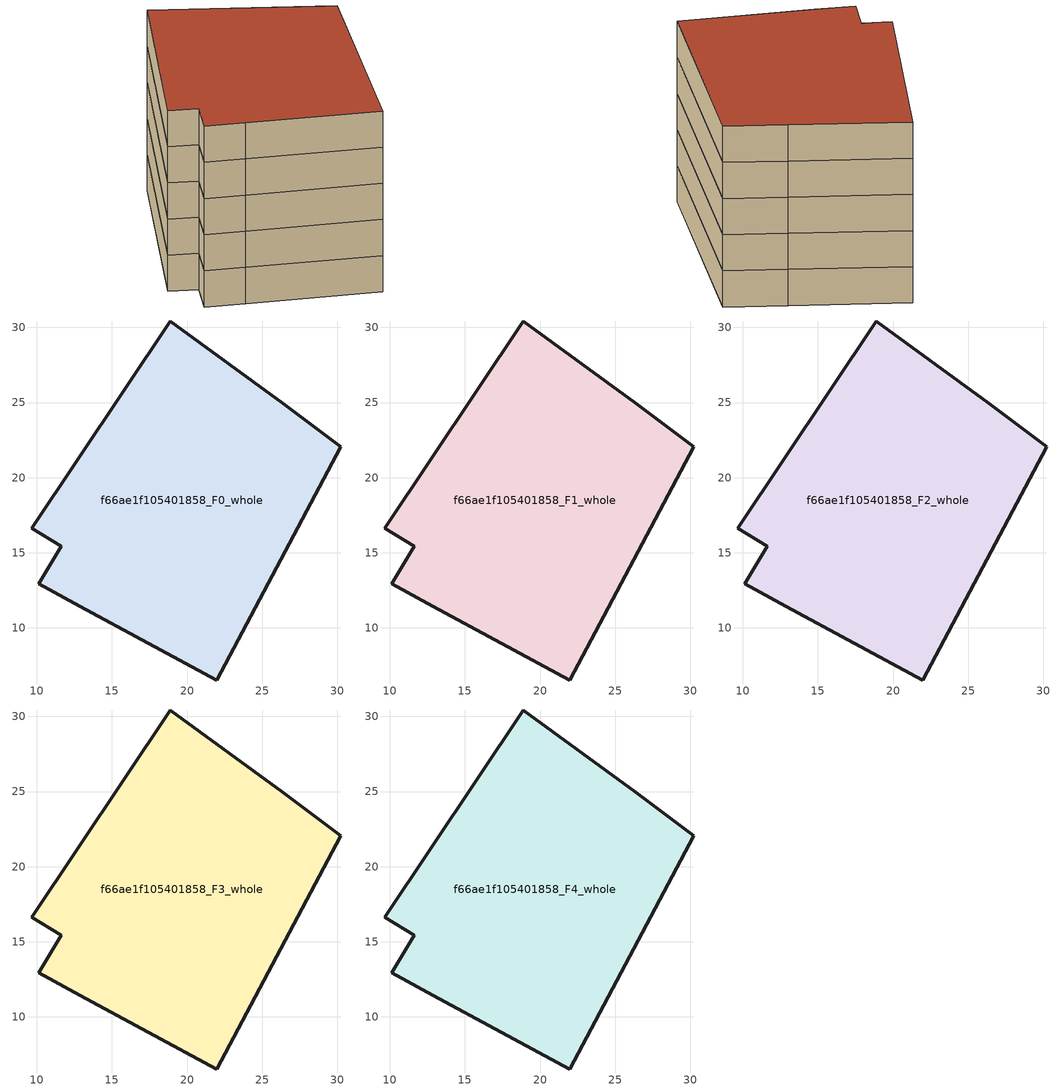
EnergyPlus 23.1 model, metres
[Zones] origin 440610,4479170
f66ae1f105401858_F0_whole
 floor ground (EU_floor_Construction): 26.36,24.94 30.25,22.07 21.97,6.52 12.85,11.44 10.12,12.94 11.62,15.43 9.65,16.63 18.89,30.43 z0
 wall outside (EU_wall_Construction): 21.97,6.52 30.25,22.07 26.36,24.94 18.89,30.43 9.65,16.63 11.62,15.43 10.12,12.94 12.85,11.44 21.97,6.52 z0:3
f66ae1f105401858_F1_whole
 floor to f66ae1f105401858_F0_whole (EU_floor_Construction): 26.36,24.94 30.25,22.07 21.97,6.52 12.85,11.44 10.12,12.94 11.62,15.43 9.65,16.63 18.89,30.43 z3
 wall outside (EU_wall_Construction): 21.97,6.52 30.25,22.07 26.36,24.94 18.89,30.43 9.65,16.63 11.62,15.43 10.12,12.94 12.85,11.44 21.97,6.52 z3:6
f66ae1f105401858_F2_whole
 floor to f66ae1f105401858_F1_whole (EU_floor_Construction): 26.36,24.94 30.25,22.07 21.97,6.52 12.85,11.44 10.12,12.94 11.62,15.43 9.65,16.63 18.89,30.43 z6
 wall outside (EU_wall_Construction): 21.97,6.52 30.25,22.07 26.36,24.94 18.89,30.43 9.65,16.63 11.62,15.43 10.12,12.94 12.85,11.44 21.97,6.52 z6:9
f66ae1f105401858_F3_whole
 floor to f66ae1f105401858_F2_whole (EU_floor_Construction): 26.36,24.94 30.25,22.07 21.97,6.52 12.85,11.44 10.12,12.94 11.62,15.43 9.65,16.63 18.89,30.43 z9
 wall outside (EU_wall_Construction): 21.97,6.52 30.25,22.07 26.36,24.94 18.89,30.43 9.65,16.63 11.62,15.43 10.12,12.94 12.85,11.44 21.97,6.52 z9:12
f66ae1f105401858_F4_whole
 floor to f66ae1f105401858_F3_whole (EU_floor_Construction): 26.36,24.94 30.25,22.07 21.97,6.52 12.85,11.44 10.12,12.94 11.62,15.43 9.65,16.63 18.89,30.43 z12
 wall outside (EU_wall_Construction): 21.97,6.52 30.25,22.07 26.36,24.94 18.89,30.43 9.65,16.63 11.62,15.43 10.12,12.94 12.85,11.44 21.97,6.52 z12:15
 roof outside (EU_roof_Construction): 21.97,6.52 30.25,22.07 26.36,24.94 18.89,30.43 9.65,16.63 11.62,15.43 10.12,12.94 12.85,11.44 z15
[Building]
EU S2 Campaign: North Axis=0; Terrain=City; Solar Distribution=FullExterior
[Site:Location]
Madrid: Latitude=40.5; Longitude=-3.5; Time Zone=1; Elevation=609
[SizingPeriod:WeatherFileDays]
AnnualSizingPeriod: Begin Month=1; Begin Day of Month=1; End Month=12; End Day of Month=31; Day of Week for Start Day=Monday; Use Weather File Daylight Saving Period=No; Use Weather File Rain and Snow Indicators=No
[MATERIAL]
EU_InternalMass_Material: Roughness=MediumRough; Thickness=0.1; Conductivity=1; Density=1800; Specific Heat=900; Thermal Absorptance=0.9; Solar Absorptance=0.7; Visible Absorptance=0.7
[MATERIAL:NOMASS] Roughness=MediumRough; Thermal Absorptance=0.9; Solar Absorptance=0.7; Visible Absorptance=0.7
Name | Thermal Resistance
EU_wall_NoMass | 1.60022
EU_roof_NoMass | 1.57597
EU_floor_NoMass | 0.470652
[CONSTRUCTION]
EU_wall_Construction: EU_wall_NoMass
EU_roof_Construction: EU_roof_NoMass
EU_floor_Construction: EU_floor_NoMass
EU_InternalMass_Construction: EU_InternalMass_Material
[ZONE] Type=1; Multiplier=1; Ceiling Height=autocalculate; Floor Area=autocalculate; Part of Total Floor Area=Yes
Name | Volume
f66ae1f105401858_F0_whole | 815.646
f66ae1f105401858_F1_whole; f66ae1f105401858_F2_whole; f66ae1f105401858_F3_whole; f66ae1f105401858_F4_whole | 815.645
[INTERNALMASS] Construction=EU_InternalMass_Construction; Surface Area=271.882
Name | Zone or ZoneList
f66ae1f105401858_F0_whole_EU_InternalMass | f66ae1f105401858_F0_whole
f66ae1f105401858_F1_whole_EU_InternalMass | f66ae1f105401858_F1_whole
f66ae1f105401858_F2_whole_EU_InternalMass | f66ae1f105401858_F2_whole
f66ae1f105401858_F3_whole_EU_InternalMass | f66ae1f105401858_F3_whole
f66ae1f105401858_F4_whole_EU_InternalMass | f66ae1f105401858_F4_whole
[OTHEREQUIPMENT] Fuel Type=Electricity; Design Level Calculation Method=Watts/Area; Power per Zone Floor Area=1; Fraction Latent=0; Fraction Radiant=0; Fraction Lost=0; Carbon Dioxide Generation Rate=0; EndUse Subcategory=EU_Step8_InternalGains
Name | Zone or ZoneList or Space or SpaceList | Schedule
EU_Step8_InternalGain_f66ae1f105401858_F0_whole_f000 | f66ae1f105401858_F0_whole | EU_Step8_GainSchedule_f66ae1f105401858_F0_whole_f000
EU_Step8_InternalGain_f66ae1f105401858_F1_whole_f000 | f66ae1f105401858_F1_whole | EU_Step8_GainSchedule_f66ae1f105401858_F1_whole_f000
EU_Step8_InternalGain_f66ae1f105401858_F2_whole_f000 | f66ae1f105401858_F2_whole | EU_Step8_GainSchedule_f66ae1f105401858_F2_whole_f000
EU_Step8_InternalGain_f66ae1f105401858_F3_whole_f000 | f66ae1f105401858_F3_whole | EU_Step8_GainSchedule_f66ae1f105401858_F3_whole_f000
EU_Step8_InternalGain_f66ae1f105401858_F4_whole_f000 | f66ae1f105401858_F4_whole | EU_Step8_GainSchedule_f66ae1f105401858_F4_whole_f000
[ZONEVENTILATION:DESIGNFLOWRATE] Schedule=EU_AlwaysOn; Design Flow Rate Calculation Method=AirChanges/Hour; Air Changes per Hour=0.480704; Ventilation Type=Natural; Fan Pressure Rise=0; Fan Total Efficiency=1; Constant Term Coefficient=1; Temperature Term Coefficient=0; Velocity Term Coefficient=0; Velocity Squared Term Coefficient=0; Minimum Indoor Temperature=-100; Maximum Indoor Temperature=100; Delta Temperature=-100; Minimum Outdoor Temperature=-100; Maximum Outdoor Temperature=100; Maximum Wind Speed=40
Name | Zone or ZoneList or Space or SpaceList
EU_ConstantAir_f66ae1f105401858_F0_whole | f66ae1f105401858_F0_whole
EU_ConstantAir_f66ae1f105401858_F1_whole | f66ae1f105401858_F1_whole
EU_ConstantAir_f66ae1f105401858_F2_whole | f66ae1f105401858_F2_whole
EU_ConstantAir_f66ae1f105401858_F3_whole | f66ae1f105401858_F3_whole
EU_ConstantAir_f66ae1f105401858_F4_whole | f66ae1f105401858_F4_whole
[HVACTEMPLATE:THERMOSTAT] Constant Heating Setpoint=20; Constant Cooling Setpoint=50
EU_HeatOnly_f66ae1f105401858_F0_whole; EU_HeatOnly_f66ae1f105401858_F1_whole; EU_HeatOnly_f66ae1f105401858_F2_whole; EU_HeatOnly_f66ae1f105401858_F3_whole; EU_HeatOnly_f66ae1f105401858_F4_whole
[HVACTEMPLATE:ZONE:IDEALLOADSAIRSYSTEM] System Availability Schedule=EU_AlwaysOn; Maximum Heating Supply Air Temperature=50; Minimum Cooling Supply Air Temperature=13; Maximum Heating Supply Air Humidity Ratio=0.0156; Minimum Cooling Supply Air Humidity Ratio=0.0077; Heating Limit=NoLimit; Cooling Limit=NoLimit; Heating Availability Schedule=EU_AlwaysOn; Cooling Availability Schedule=EU_CoolingOff; Dehumidification Control Type=ConstantSensibleHeatRatio; Cooling Sensible Heat Ratio=0.7; Dehumidification Setpoint=60; Humidification Control Type=None; Humidification Setpoint=30; Outdoor Air Method=None; Outdoor Air Flow Rate per Person=0.00944; Outdoor Air Flow Rate per Zone Floor Area=0; Outdoor Air Flow Rate per Zone=0; Demand Controlled Ventilation Type=None; Outdoor Air Economizer Type=NoEconomizer; Heat Recovery Type=None; Sensible Heat Recovery Effectiveness=0.7; Latent Heat Recovery Effectiveness=0.65
Name | Template Thermostat
f66ae1f105401858_F0_whole | EU_HeatOnly_f66ae1f105401858_F0_whole
f66ae1f105401858_F1_whole | EU_HeatOnly_f66ae1f105401858_F1_whole
f66ae1f105401858_F2_whole | EU_HeatOnly_f66ae1f105401858_F2_whole
f66ae1f105401858_F3_whole | EU_HeatOnly_f66ae1f105401858_F3_whole
f66ae1f105401858_F4_whole | EU_HeatOnly_f66ae1f105401858_F4_whole
[SIZING:ZONE] Zone Cooling Design Supply Air Temperature Input Method=SupplyAirTemperature; Zone Cooling Design Supply Air Temperature=13; Zone Heating Design Supply Air Temperature Input Method=SupplyAirTemperature; Zone Heating Design Supply Air Temperature=50; Zone Cooling Design Supply Air Humidity Ratio=0.008; Zone Heating Design Supply Air Humidity Ratio=0.008; Cooling Design Air Flow Method=DesignDay; Cooling Design Air Flow Rate=0; Cooling Minimum Air Flow per Zone Floor Area=0.000762; Cooling Minimum Air Flow=0; Cooling Minimum Air Flow Fraction=0.2; Heating Design Air Flow Method=DesignDay; Heating Design Air Flow Rate=0; Heating Maximum Air Flow per Zone Floor Area=0.002032; Heating Maximum Air Flow=0.141576; Heating Maximum Air Flow Fraction=0.3; Account for Dedicated Outdoor Air System=No; Dedicated Outdoor Air System Control Strategy=NeutralSupplyAir; Dedicated Outdoor Air Low Setpoint Temperature for Design=autosize; Dedicated Outdoor Air High Setpoint Temperature for Design=autosize; Zone Load Sizing Method=Sensible Load Only No Latent Load; Zone Latent Cooling Design Supply Air Humidity Ratio Input Method=HumidityRatioDifference; Zone Cooling Design Supply Air Humidity Ratio Difference=0.005; Zone Latent Heating Design Supply Air Humidity Ratio Input Method=HumidityRatioDifference; Zone Humidification Design Supply Air Humidity Ratio Difference=0.005
f66ae1f105401858_F0_whole; f66ae1f105401858_F1_whole; f66ae1f105401858_F2_whole; f66ae1f105401858_F3_whole; f66ae1f105401858_F4_whole
[SCHEDULE:CONSTANT]
Name | Hourly Value
EU_AlwaysOn | 1
EU_CoolingOff | 0
[SCHEDULE:FILE] Column Number=1; Rows to Skip at Top=0; Number of Hours of Data=8760; Column Separator=Comma; Interpolate to Timestep=No; Minutes per Item=60; Adjust Schedule for Daylight Savings=Yes
Name | File
EU_Step8_GainSchedule_f66ae1f105401858_F0_whole_f000 | C:\Users\o_iseri\Desktop\OpenUBEM\openubem\outputs\eu_evidence\EU-11\ES-MAD-BERRUGUETE\idfs\f66ae1f105401858\f66ae1f105401858_F0_whole_f000_gain.csv
EU_Step8_GainSchedule_f66ae1f105401858_F1_whole_f000 | C:\Users\o_iseri\Desktop\OpenUBEM\openubem\outputs\eu_evidence\EU-11\ES-MAD-BERRUGUETE\idfs\f66ae1f105401858\f66ae1f105401858_F1_whole_f000_gain.csv
EU_Step8_GainSchedule_f66ae1f105401858_F2_whole_f000 | C:\Users\o_iseri\Desktop\OpenUBEM\openubem\outputs\eu_evidence\EU-11\ES-MAD-BERRUGUETE\idfs\f66ae1f105401858\f66ae1f105401858_F2_whole_f000_gain.csv
EU_Step8_GainSchedule_f66ae1f105401858_F3_whole_f000 | C:\Users\o_iseri\Desktop\OpenUBEM\openubem\outputs\eu_evidence\EU-11\ES-MAD-BERRUGUETE\idfs\f66ae1f105401858\f66ae1f105401858_F3_whole_f000_gain.csv
EU_Step8_GainSchedule_f66ae1f105401858_F4_whole_f000 | C:\Users\o_iseri\Desktop\OpenUBEM\openubem\outputs\eu_evidence\EU-11\ES-MAD-BERRUGUETE\idfs\f66ae1f105401858\f66ae1f105401858_F4_whole_f000_gain.csv
